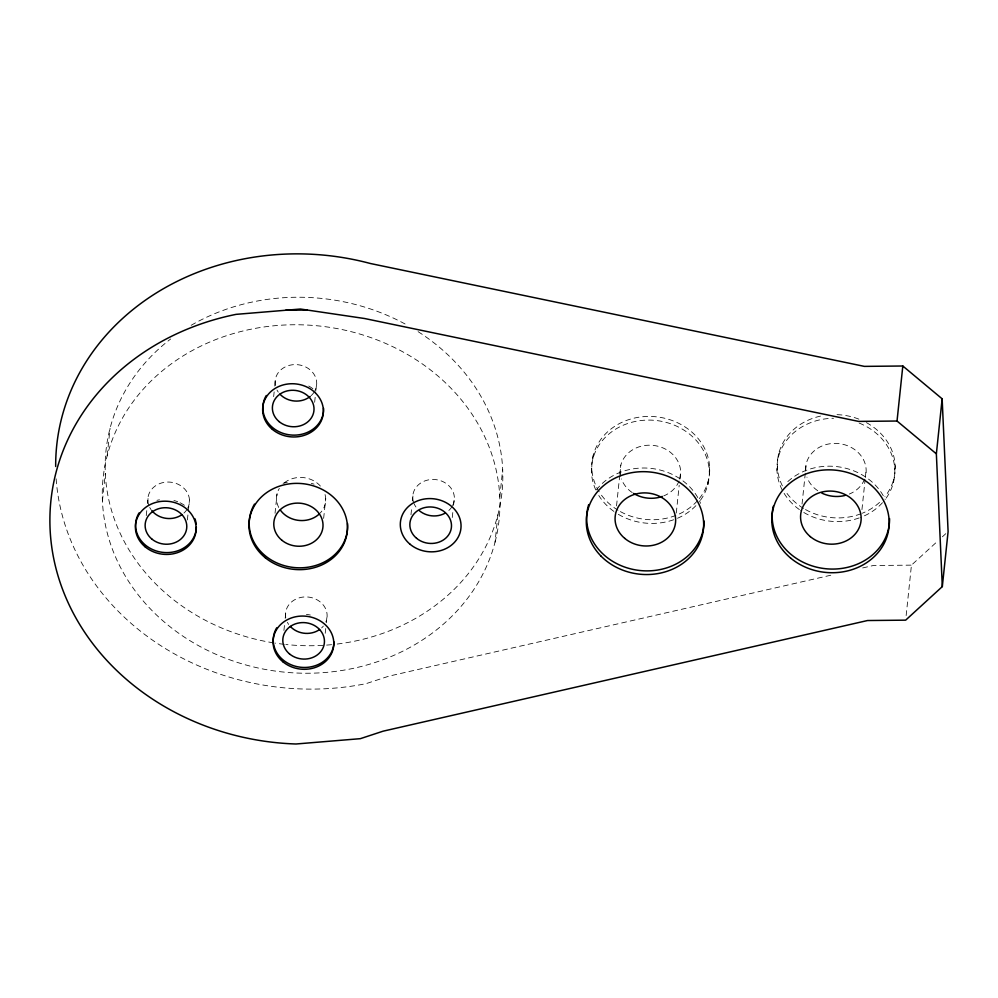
<?xml version="1.0" encoding="UTF-8"?>
<svg xmlns="http://www.w3.org/2000/svg" width="998" height="998" viewBox="0 0 998 998"><rect width="100%" height="100%" fill="white"/><g stroke="black" fill="none" stroke-linecap="round" stroke-linejoin="round"><path stroke-width="0.75" stroke-dasharray="4.99 3.74" d="M102.432 500.946L105.326 473.439M107.173 455.787L110.067 428.279M146.257 515.604L146.893 509.566M147.529 503.528L148.34 495.769M187.387 519.933L189.47 500.098M273.652 396.643L274.151 391.902M274.762 386.064L275.585 378.317M275.036 513.284L277.095 493.648M283.919 630.474L284.58 624.224M285.191 618.386L286.002 610.639M314.644 402.269L315.755 391.703M315.892 390.393L316.715 382.633M323.639 518.399L325.71 498.763M325.211 633.281L325.71 628.553M326.321 622.715L327.132 614.955M410.976 514.719L411.8 506.934M412.424 500.959L413.247 493.174M452.269 517.513L452.93 511.25M453.554 505.287L454.377 497.491M495.033 542.213A199.089 173.951 6 0 0 242.14 331.199A199.089 173.951 6 0 0 166.155 623.588A199.089 173.951 6 0 0 495.033 542.213L497.927 514.706M499.786 497.054L502.68 469.534M591.465 472.328L591.851 468.661M592.874 458.943L593.261 455.275M616.539 505.899L619.683 475.934M619.845 474.399L620.818 465.168M676.282 512.997L679.189 485.302M679.838 479.152L680.648 471.455M707.856 484.566L708.243 480.899M709.266 471.181L709.653 467.513M776.98 470.507L777.367 466.839M778.39 457.121L778.764 453.454M802.043 504.077L805.286 473.301M805.523 471.044L806.334 463.346M861.948 509.629L865.104 479.601M865.341 477.331L866.152 469.634M893.372 482.745L893.759 479.077M894.782 469.359L895.169 465.692M906.147 615.579L911.448 565.142L937.796 541.016M942.374 536.824L945.805 533.668M830.785 575.222L388.921 676.145L366.129 683.642A248.652 217.265 6 0 1 56.138 478.766M862.671 567.937L873.3 565.517L911.448 565.142M418.1 331.648A199.089 173.951 6 0 1 497.503 516.328A199.089 173.951 6 0 1 333.12 644.508M331.598 644.671A199.089 173.951 6 0 1 285.815 644.496M284.28 644.321A199.089 173.951 6 0 1 275.124 643.111M273.614 642.874A199.089 173.951 6 0 1 113.51 516.727A199.089 173.951 6 0 1 170.67 338.983M191.154 325.298A199.089 173.951 6 0 1 407.496 325.311M413.671 502.618A20.858 18.226 6 0 1 434.791 479.514A20.858 18.226 6 0 1 452.581 505.599M451.994 506.647A20.858 18.226 6 0 1 448.851 510.465M415.941 507.009A20.858 18.226 6 0 1 414.108 503.753M275.373 385.428A20.858 18.226 6 0 1 298.489 364.794A20.858 18.226 6 0 1 314.919 390.729M314.333 391.79A20.858 18.226 6 0 1 311.189 395.607M278.28 392.139A20.858 18.226 6 0 1 276.982 390.018M148.764 505.225A20.858 18.226 6 0 1 169.885 482.109A20.858 18.226 6 0 1 187.686 508.194M187.088 509.254A20.858 18.226 6 0 1 183.956 513.059M151.047 509.604A20.858 18.226 6 0 1 149.737 507.471M285.79 617.75A20.858 18.226 6 0 1 308.22 597.041A20.858 18.226 6 0 1 325.859 621.954M323.327 626.108A20.858 18.226 6 0 1 321.618 627.929M288.709 624.461A20.858 18.226 6 0 1 287.399 622.34M325.049 494.546A24.651 21.532 6 0 1 320.233 513.047M278.754 507.483A24.651 21.532 6 0 1 279.328 488.421M284.156 482.945A24.651 21.532 6 0 1 321.93 488.01M866.389 422.616A59.019 51.572 6 0 1 884.902 496.642M879.55 502.381A59.019 51.572 6 0 1 862.347 513.221M860.95 513.77A59.019 51.572 6 0 1 804.825 509.167M803.527 508.406A59.019 51.572 6 0 1 786.412 492.6M782.382 485.876A59.019 51.572 6 0 1 821.741 415.854M837.023 414.644A59.019 51.572 6 0 1 859.54 419.397M599.162 491.802A59.019 51.572 6 0 1 615.067 426.109A59.019 51.572 6 0 1 692.001 432.209A59.019 51.572 6 0 1 698.388 499.674M697.353 500.859A59.019 51.572 6 0 1 619.309 510.988M618.011 510.215A59.019 51.572 6 0 1 600.896 494.409M308.719 386.026A30.414 26.584 6 0 1 313.821 389.482M306.398 614.406A30.414 26.584 6 0 1 310.328 615.042M156.948 500.335A30.414 26.584 6 0 1 159.505 499.811M173.939 500.497A30.414 26.584 6 0 1 177.706 501.732M180.102 502.767A30.414 26.584 6 0 1 186.576 506.947M864.567 479.165A30.339 26.509 6 0 1 849.286 494.072M817.749 490.754A30.339 26.509 6 0 1 806.945 477.094M805.611 470.233A30.339 26.509 6 0 1 838.644 443.574A30.339 26.509 6 0 1 865.428 476.52M679.064 480.986A30.339 26.509 6 0 1 663.77 495.881M632.233 492.575A30.339 26.509 6 0 1 621.43 478.915M620.656 476.208A30.339 26.509 6 0 1 650.758 445.22A30.339 26.509 6 0 1 679.925 478.341M787.809 481.61A58.782 51.36 6 0 1 885.226 499.549M596.38 489.893A58.782 51.36 6 0 1 652.28 468.549A58.782 51.36 6 0 1 700.559 503.304M859.153 423.065A59.019 51.572 6 0 1 883.517 501.52M882.481 502.705A59.019 51.572 6 0 1 860.563 517.438M859.141 517.95A59.019 51.572 6 0 1 800.608 510.44M799.373 509.579A59.019 51.572 6 0 1 779.812 452.593A59.019 51.572 6 0 1 833.567 418.274M595.806 489.956A59.019 51.572 6 0 1 655.761 420.457A59.019 51.572 6 0 1 699.96 500.896M695.893 505.674A59.019 51.572 6 0 1 675.047 519.259M673.638 519.771A59.019 51.572 6 0 1 615.092 512.261M613.87 511.4A59.019 51.572 6 0 1 598.775 495.47M283.083 483.306A49.301 43.076 6 0 1 287.212 482.396M311.301 483.369A49.301 43.076 6 0 1 314.058 484.167"/><path stroke-width="1.5" d="M897.027 421.031L858.592 421.406L364.632 318.524L300.435 309.031L236.089 314.358A248.652 217.265 6 0 0 51.734 546.904A248.652 217.265 6 0 0 295.994 743.997L360.34 738.67L383.132 731.172L867.524 620.531L905.66 620.157L942.312 586.599L936.361 453.841L897.027 421.031L902.816 366.004L864.368 366.378L370.408 263.509A248.652 217.265 6 0 0 55.676 466.478M936.361 453.841L942.149 398.826L902.816 366.004M942.312 586.599L948.1 531.572L942.149 398.826M285.702 310.253L307.247 310.041M444.671 513.409A20.858 18.226 6 0 1 419.422 510.751M310.241 396.431A20.858 18.226 6 0 1 279.889 394.11M181.973 514.656A20.858 18.226 6 0 1 151.808 510.602M319.634 629.513A20.858 18.226 6 0 1 290.306 626.432M319.185 514.082A24.651 21.532 6 0 1 280.288 509.99M323.552 408.219A30.414 26.584 6 0 1 290.418 434.953A30.414 26.584 6 0 1 263.572 401.92M263.959 400.585A30.414 26.584 6 0 1 266.316 395.47M333.993 641.926A30.414 26.584 6 0 1 300.847 667.275A30.414 26.584 6 0 1 273.677 635.589M273.988 634.241A30.414 26.584 6 0 1 276.733 627.779M196.332 527.069A30.414 26.584 6 0 1 158.482 551.595A30.414 26.584 6 0 1 139.071 512.922M194.972 518.798A30.414 26.584 6 0 1 196.207 524.299M844.869 495.507A30.339 26.509 6 0 1 821.778 493.074M662.323 496.43A30.339 26.509 6 0 1 633.543 493.411M889.567 518.586A58.782 51.36 6 0 1 825.433 568.698A58.782 51.36 6 0 1 773.275 506.248M704.064 521.006A58.782 51.36 6 0 1 637.56 570.22A58.782 51.36 6 0 1 588.683 504.626M347.566 523.538A49.301 43.076 6 0 1 288.285 566.639A49.301 43.076 6 0 1 254.49 504.102M416.528 538.259A20.858 18.226 6 0 0 450.984 529.738A20.858 18.226 6 0 0 424.487 507.633A20.858 18.226 6 0 0 416.528 538.259M279.066 421.568A20.858 18.226 6 0 0 313.509 413.047A20.858 18.226 6 0 0 287.025 390.942A20.858 18.226 6 0 0 279.066 421.568M151.821 539.032A20.858 18.226 6 0 0 186.277 530.499A20.858 18.226 6 0 0 159.78 508.394A20.858 18.226 6 0 0 151.821 539.032M289.482 653.89A20.858 18.226 6 0 0 323.938 645.369A20.858 18.226 6 0 0 297.441 623.263A20.858 18.226 6 0 0 289.482 653.89M265.356 557.82A49.301 43.076 6 0 0 346.393 536.575A49.301 43.076 6 0 0 282.896 485.14A49.301 43.076 6 0 0 265.356 557.82M281.698 540.105A24.651 21.532 6 0 0 322.416 530.025A24.651 21.532 6 0 0 291.104 503.903A24.651 21.532 6 0 0 281.698 540.105M272.392 429.389A30.414 26.584 6 0 0 322.641 416.952A30.414 26.584 6 0 0 283.993 384.717A30.414 26.584 6 0 0 272.392 429.389M282.808 661.711A30.414 26.584 6 0 0 333.058 649.274A30.414 26.584 6 0 0 294.422 617.038A30.414 26.584 6 0 0 282.808 661.711M145.147 546.842A30.414 26.584 6 0 0 195.396 534.417A30.414 26.584 6 0 0 156.761 502.169A30.414 26.584 6 0 0 145.147 546.842M410.053 544.247A30.414 26.584 6 0 0 460.303 531.822A30.414 26.584 6 0 0 421.655 499.574A30.414 26.584 6 0 0 410.053 544.247M601.046 556.136A58.782 51.36 6 0 0 700.658 540.754A58.782 51.36 6 0 0 633.219 472.441A58.782 51.36 6 0 0 601.046 556.136M790.591 558.032A58.782 51.36 6 0 0 887.721 534.105A58.782 51.36 6 0 0 813.133 471.73A58.782 51.36 6 0 0 790.591 558.032M810.301 536.612A30.339 26.509 6 0 0 860.413 524.212A30.339 26.509 6 0 0 821.878 492.051A30.339 26.509 6 0 0 810.301 536.612M624.785 538.421A30.339 26.509 6 0 0 674.91 526.021A30.339 26.509 6 0 0 636.375 493.873A30.339 26.509 6 0 0 624.785 538.421"/></g></svg>
